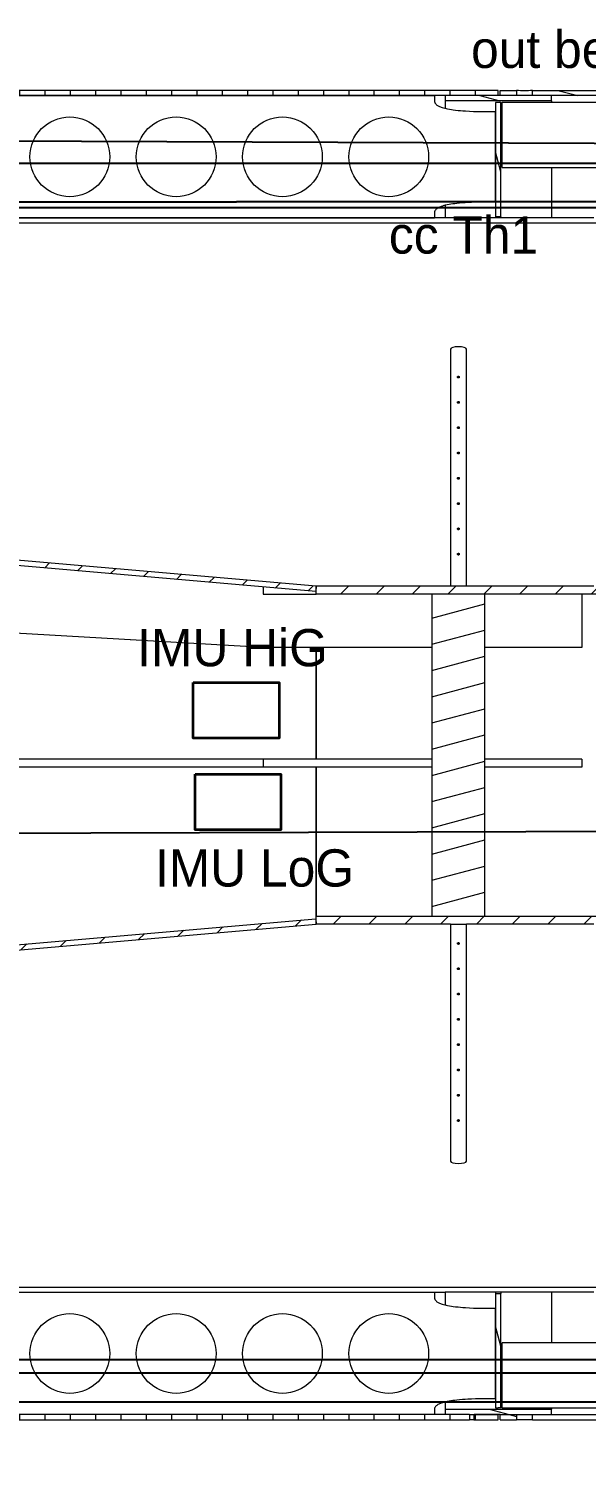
# Model space of a CAD drawing. Header units: millimetres. Extents: x 10 to 2348, y 8 to 1670.
# Drawn here: x 1095.7 to 1200.5, y 303.5 to 574 of the extents above; entities that cross this region are included whole.
import ezdxf
from ezdxf.enums import TextEntityAlignment as Align

# ---------------------------------------------------------------- set-up
doc = ezdxf.new("R2010")
doc.units = ezdxf.units.MM
for name, color, linetype, lineweight in [('Gauge pressure sensore line', 150, 'Continuous', 25), ('Miscellaneous sensors', 200, 'Continuous', 35), ('Thermistors', 40, 'Continuous', 25), ('Thermocouples', 220, 'Continuous', 25), ('wiring', 102, 'Continuous', 30)]:
    doc.layers.add(name, color=color, linetype=linetype, lineweight=lineweight)
doc.layers.add('Geometries', color=7, linetype='Continuous')
pattern_1 = [(345, (1184.4795, 363.148), (1.23263, 4.60022), [])]
pattern_2 = [(45, (1184.4795, 363.148), (-3.367596, 3.367596), [])]

msp = doc.modelspace()

# ---------------------------------------------------------------- hatches: boundary and pattern name
at = {"layer": 'Geometries', "linetype": 'Continuous', "lineweight": 15}
h = msp.add_hatch(dxfattribs=at)
h.set_pattern_fill('ANSI31', color=256, scale=1.5, angle=45, style=0)
h.set_pattern_definition([(90, (1184.4795, 363.148), (-4.7625, 3e-16), [])])
h.paths.add_polyline_path([(1178.58, 312.43), (669.4, 312.43), (669.4, 313.43), (1178.58, 313.43)], flags=0)
h.paths.add_polyline_path([(1183.99, 312.43), (1179.4, 312.43), (1179.4, 313.43), (1183.99, 313.43)], flags=0)
h.paths.add_polyline_path([(663.99, 312.43), (663.99, 313.43), (668.58, 313.43), (668.58, 312.43)], flags=0)
h.paths.add_polyline_path([(663.99, 562.43), (1183.99, 562.43), (1183.99, 561.43), (663.99, 561.43)], flags=0)
h = msp.add_hatch(dxfattribs=at)
h.set_pattern_fill('ANSI31', color=256, scale=1.5, angle=300, style=0)
h.set_pattern_definition(pattern_1)
h.paths.add_polyline_path([(1193.99, 561.43), (1193.99, 560.43), (1173.99, 560.43), (1173.99, 561.43)], flags=0)
h.paths.add_polyline_path([(1173.99, 313.43), (1173.99, 314.43), (1193.99, 314.43), (1193.99, 313.43)], flags=0)
h = msp.add_hatch(dxfattribs=at)
h.set_pattern_fill('ANSI31', color=256, scale=1.5, angle=60, style=0)
h.set_pattern_definition([(105, (1184.4795, 363.148), (-4.60022, -1.23263), [])])
h.paths.add_polyline_path([(1183.49, 538.63), (1183.49, 560.13), (1184.49, 560.13), (1184.49, 538.63)], flags=0)
h.paths.add_polyline_path([(1183.49, 314.73), (1183.49, 336.23), (1184.49, 336.23), (1184.49, 314.73)], flags=0)
h = msp.add_hatch(dxfattribs=at)
h.set_pattern_fill('ANSI31', color=256, scale=1.5, angle=300, style=0)
h.set_pattern_definition(pattern_1)
h.paths.add_polyline_path([(1257.45, 312.43), (1190.45, 312.43), (1190.45, 313.43), (1257.45, 313.43)], flags=0)
h.paths.add_polyline_path([(1187.45, 312.43), (1184.35, 312.43), (1184.35, 313.43), (1187.45, 313.43)], flags=0)
h.paths.add_polyline_path([(1263.55, 313.43), (1263.55, 312.43), (1260.45, 312.43), (1260.45, 313.43)], flags=0)
h.paths.add_polyline_path([(1257.45, 561.43), (1190.45, 561.43), (1190.45, 562.43), (1257.45, 562.43)], flags=0)
h.paths.add_polyline_path([(1263.55, 562.43), (1263.55, 561.43), (1260.45, 561.43), (1260.45, 562.43)], flags=0)
h.paths.add_polyline_path([(1187.45, 561.43), (1184.35, 561.43), (1184.35, 562.43), (1187.45, 562.43)], flags=0)
h = msp.add_hatch(dxfattribs=at)
h.set_pattern_fill('ANSI31', color=256, scale=1.5, style=0)
h.set_pattern_definition(pattern_2)
h.paths.add_polyline_path([(927.32, 387.23), (1149.66, 406.68), (1149.74, 405.68), (927.41, 386.23), (927.38, 386.48), (927.37, 386.6), (927.36, 386.73), (927.35, 386.85), (927.34, 386.98), (927.33, 387.1)], flags=0)
h.paths.add_polyline_path([(927.41, 488.63), (1149.74, 469.18), (1149.66, 468.19), (927.32, 487.64), (927.33, 487.76), (927.34, 487.89), (927.35, 488.01), (927.36, 488.14), (927.37, 488.26), (927.38, 488.39)], flags=0)
h.paths.add_polyline_path([(684.01, 364.94), (683.93, 365.93), (793.77, 375.54), (793.78, 375.42), (793.79, 375.29), (793.8, 375.17), (793.81, 375.04), (793.83, 374.92), (793.84, 374.8), (793.86, 374.55)], flags=0)
h.paths.add_polyline_path([(683.93, 508.93), (684.01, 509.93), (793.86, 500.32), (793.84, 500.07), (793.83, 499.94), (793.81, 499.82), (793.8, 499.7), (793.79, 499.57), (793.78, 499.45), (793.77, 499.32), (753.18, 502.87)], flags=0)
h = msp.add_hatch(dxfattribs=at)
h.set_pattern_fill('ANSI31', color=256, scale=1.5, style=0)
h.set_pattern_definition(pattern_2)
h.paths.add_polyline_path([(1319.75, 467.68), (1149.74, 467.68), (1149.74, 469.18), (1319.75, 469.18)], flags=0)
h.paths.add_polyline_path([(1319.75, 405.68), (1149.74, 405.68), (1149.74, 407.18), (1319.75, 407.18)], flags=0)
h = msp.add_hatch(dxfattribs=at)
h.set_pattern_fill('ANSI31', color=256, scale=1.5, angle=330, style=0)
h.set_pattern_definition([(15, (1184.4795, 363.148), (-1.23263, 4.60022), [])])
h.paths.add_polyline_path([(1171.49, 467.68), (1181.49, 467.68), (1181.49, 407.18), (1171.49, 407.18)], flags=0)

# ---------------------------------------------------------------- linework, layer by layer
at = {"layer": 'Gauge pressure sensore line'}
msp.add_lwpolyline([(1270.95, 400.81), (1270.95, 423.29), (739.22, 421.63), (739.17, 434.36)], dxfattribs=at)
at = {"layer": 'Geometries', "linetype": 'Continuous', "lineweight": 13}
for p, q in [((1183.99, 562.43), (663.99, 562.43)), ((675.99, 561.43), (1171.99, 561.43)), ((1171.99, 561.43), (675.99, 561.43)), ((1183.99, 561.43), (1171.99, 561.43)), ((1171.99, 561.43), (1171.99, 560.43)), ((1183.99, 561.43), (1173.99, 561.43)), ((1173.99, 561.43), (1173.99, 560.43)), ((1173.99, 560.43), (1173.99, 559.06)), ((1193.99, 560.43), (1173.99, 560.43)), ((1183.49, 560.13), (1183.49, 538.63)), ((1184.35, 560.13), (1183.49, 560.13)), ((1183.99, 561.43), (1183.99, 562.43)), ((1184.35, 561.43), (1183.99, 561.43)), ((1184.35, 562.43), (1187.45, 562.43)), ((1184.35, 561.43), (1184.35, 562.43)), ((1187.45, 561.43), (1184.35, 561.43)), ((1187.45, 561.43), (1184.35, 561.43)), ((1184.49, 560.13), (1184.35, 560.13)), ((1184.49, 538.63), (1184.49, 560.13)), ((1184.74, 547.93), (1184.74, 560.23)), ((1184.74, 560.23), (1193.99, 560.23)), ((1187.45, 562.43), (1187.45, 561.43)), ((1190.45, 561.43), (1187.45, 561.43)), ((1190.45, 561.43), (1190.45, 562.43)), ((1190.45, 562.43), (1257.45, 562.43)), ((1257.45, 561.43), (1190.45, 561.43)), ((1193.99, 561.43), (1190.45, 561.43)), ((1193.99, 560.43), (1193.99, 561.43)), ((1193.99, 560.43), (1193.99, 560.23)), ((1193.99, 560.23), (1253.99, 560.23)), ((1182.39, 558.43), (1183.39, 558.43)), ((1183.39, 558.43), (1183.39, 541.43)), ((1184.74, 547.93), (1193.99, 547.93)), ((1193.99, 547.93), (1193.99, 538.43)), ((1193.99, 547.93), (1204.24, 547.93)), ((1183.39, 541.43), (1182.39, 541.43)), ((973.35, 538.43), (1171.99, 538.43)), ((1171.99, 538.43), (973.35, 538.43)), ((1171.99, 539.43), (1171.99, 538.43)), ((1173.99, 538.43), (1171.99, 538.43)), ((1173.99, 540.8), (1173.99, 538.43)), ((1183.49, 538.43), (1173.99, 538.43)), ((1183.49, 538.63), (1183.49, 538.43)), ((1184.49, 538.63), (1183.49, 538.63)), ((1183.99, 538.43), (1183.49, 538.43)), ((1184.35, 538.43), (1183.99, 538.43)), ((1184.49, 538.43), (1184.35, 538.43)), ((1184.49, 538.63), (1184.49, 538.43)), ((1188.01, 538.43), (1184.49, 538.43)), ((1189.89, 538.43), (1188.01, 538.43)), ((1193.99, 538.43), (1189.89, 538.43)), ((1201.99, 538.43), (1193.99, 538.43)), ((1203.99, 537.43), (970.35, 537.43)), ((1174.99, 513.75), (1174.99, 469.18)), ((1177.99, 469.18), (1177.99, 513.75)), ((1149.66, 468.19), (937.52, 486.75)), ((1149.74, 469.18), (970.35, 484.88)), ((1139.74, 469.04), (1139.74, 467.68)), ((1149.74, 469.18), (1149.66, 468.19)), ((1149.66, 468.19), (1149.66, 467.68)), ((1173.99, 469.18), (1149.74, 469.18)), ((1149.74, 467.68), (1149.74, 469.18)), ((1174.99, 469.18), (1173.99, 469.18)), ((1177.99, 469.18), (1174.99, 469.18)), ((1183.49, 469.18), (1177.99, 469.18)), ((1184.35, 469.18), (1183.49, 469.18)), ((1184.49, 469.18), (1184.35, 469.18)), ((1193.99, 469.18), (1184.49, 469.18)), ((1201.99, 469.18), (1193.99, 469.18)), ((1139.74, 467.68), (1149.66, 467.68)), ((1149.66, 467.68), (1149.74, 467.68)), ((1149.74, 467.68), (1149.74, 467.68)), ((1319.75, 467.68), (1149.74, 467.68)), ((1149.74, 467.68), (1149.74, 467.67)), ((1181.49, 467.68), (1171.49, 467.68)), ((1171.49, 467.68), (1171.49, 457.68)), ((1181.49, 457.68), (1181.49, 467.68)), ((1199.74, 467.67), (1199.74, 457.68)), ((1139.74, 457.68), (1036.99, 463.6)), ((1149.66, 457.68), (1139.74, 457.68)), ((1149.74, 457.68), (1149.66, 457.68)), ((1149.66, 457.68), (1149.66, 436.68)), ((1171.49, 457.68), (1149.74, 457.68)), ((1149.74, 457.68), (1149.74, 436.68)), ((1171.49, 457.68), (1171.49, 436.68)), ((1181.49, 436.68), (1181.49, 457.68)), ((1199.74, 457.68), (1181.49, 457.68)), ((1139.74, 436.68), (1036.99, 436.68)), ((1139.74, 436.68), (1139.74, 435.18)), ((1149.66, 436.68), (1139.74, 436.68)), ((1149.74, 436.68), (1149.66, 436.68)), ((1171.49, 436.68), (1149.74, 436.68)), ((1171.49, 436.68), (1171.49, 435.18)), ((1181.49, 435.18), (1181.49, 436.68)), ((1199.74, 436.68), (1181.49, 436.68)), ((1199.74, 436.68), (1199.74, 435.18)), ((1139.74, 435.18), (1036.99, 435.18)), ((1149.66, 435.18), (1139.74, 435.18)), ((1149.74, 435.18), (1149.66, 435.18)), ((1149.66, 435.18), (1149.66, 406.68)), ((1171.49, 435.18), (1149.74, 435.18)), ((1149.74, 435.18), (1149.74, 407.18)), ((1171.49, 435.18), (1171.49, 407.18)), ((1181.49, 407.18), (1181.49, 435.18)), ((1199.74, 435.18), (1181.49, 435.18)), ((927.32, 387.23), (1149.66, 406.68)), ((1149.66, 406.68), (1149.74, 405.68)), ((1149.74, 405.68), (1149.74, 407.18)), ((1149.74, 407.18), (1319.75, 407.18)), ((1171.49, 407.18), (1174.99, 407.18)), ((1174.99, 407.18), (1177.99, 407.18)), ((1177.99, 407.18), (1181.49, 407.18)), ((970.35, 389.99), (1149.74, 405.68)), ((1174.99, 405.68), (1149.74, 405.68)), ((1174.99, 405.68), (1177.99, 405.68)), ((1174.99, 405.68), (1174.99, 361.11)), ((1177.99, 361.11), (1177.99, 405.68)), ((1183.99, 405.68), (1177.99, 405.68)), ((1184.35, 405.68), (1183.99, 405.68)), ((1184.49, 405.68), (1184.35, 405.68)), ((1193.99, 405.68), (1184.49, 405.68)), ((1201.99, 405.68), (1193.99, 405.68)), ((1176.34, 397.34), (1176.34, 397.35)), ((970.35, 337.43), (1203.99, 337.43)), ((973.35, 336.43), (1171.99, 336.43)), ((973.35, 336.43), (1171.99, 336.43)), ((1171.99, 336.43), (1171.99, 335.43)), ((1171.99, 336.43), (1173.99, 336.43)), ((1173.99, 336.43), (1173.99, 334.06)), ((1183.49, 336.43), (1173.99, 336.43)), ((1183.49, 336.43), (1183.49, 336.23)), ((1183.99, 336.43), (1183.49, 336.43)), ((1183.49, 336.23), (1183.49, 314.73)), ((1183.49, 336.23), (1184.49, 336.23)), ((1184.35, 336.43), (1183.99, 336.43)), ((1184.49, 336.43), (1184.35, 336.43)), ((1187.46, 336.43), (1184.49, 336.43)), ((1184.49, 336.43), (1184.49, 336.23)), ((1184.49, 314.73), (1184.49, 336.23)), ((1188.01, 336.43), (1187.46, 336.43)), ((1190.43, 336.43), (1188.01, 336.43)), ((1193.99, 336.43), (1190.43, 336.43)), ((1193.99, 336.43), (1193.99, 326.93)), ((1201.99, 336.43), (1193.99, 336.43)), ((1182.39, 333.43), (1183.39, 333.43)), ((1183.39, 333.43), (1183.39, 316.43)), ((1184.74, 314.63), (1184.74, 326.93)), ((1193.99, 326.93), (1184.74, 326.93)), ((1204.24, 326.93), (1193.99, 326.93)), ((1171.99, 314.43), (1171.99, 313.43)), ((1173.99, 315.8), (1173.99, 314.43)), ((1173.99, 314.43), (1173.99, 313.43)), ((1173.99, 314.43), (1193.99, 314.43)), ((1183.39, 316.43), (1182.39, 316.43)), ((1183.49, 314.73), (1183.99, 314.73)), ((1184.35, 314.73), (1183.99, 314.73)), ((1184.49, 314.73), (1184.35, 314.73)), ((1193.99, 314.63), (1184.74, 314.63)), ((1193.99, 314.63), (1193.99, 314.43)), ((1253.99, 314.63), (1193.99, 314.63)), ((1193.99, 313.43), (1193.99, 314.43)), ((669.4, 312.43), (1178.58, 312.43)), ((1171.99, 313.43), (675.99, 313.43)), ((1171.99, 313.43), (675.99, 313.43)), ((1173.99, 313.43), (1171.99, 313.43)), ((1178.52, 313.43), (1173.99, 313.43)), ((1178.58, 313.43), (1173.99, 313.43)), ((1178.52, 313.43), (1179.46, 313.43)), ((1178.58, 313.43), (1178.58, 312.47)), ((1178.58, 312.47), (1178.58, 312.43)), ((1179.4, 313.43), (1183.99, 313.43)), ((1179.4, 313.43), (1179.4, 312.47)), ((1179.4, 312.47), (1179.4, 312.43)), ((1179.4, 312.43), (1183.99, 312.43)), ((1183.99, 313.43), (1179.46, 313.43)), ((1184.35, 313.43), (1183.99, 313.43)), ((1183.99, 312.43), (1183.99, 313.43)), ((1184.35, 313.43), (1187.45, 313.43)), ((1184.35, 312.43), (1184.35, 313.43)), ((1184.35, 313.43), (1187.45, 313.43)), ((1184.35, 312.43), (1187.45, 312.43)), ((1187.45, 313.43), (1187.45, 312.43)), ((1187.45, 313.43), (1190.45, 313.43)), ((1190.45, 313.43), (1257.45, 313.43)), ((1190.45, 312.43), (1190.45, 313.43)), ((1190.45, 313.43), (1193.99, 313.43)), ((1190.45, 312.43), (1257.45, 312.43))]:
    msp.add_line(p, q, dxfattribs=at)
at = {"layer": 'Geometries', "linetype": 'Continuous', "lineweight": 13, "flags": 128}
for points in [[(1171.99, 560.43), (1172, 560.35), (1172.01, 560.26), (1172.04, 560.18), (1172.07, 560.1), (1172.11, 560.03), (1172.16, 559.96), (1172.23, 559.88), (1172.3, 559.8), (1172.38, 559.73), (1172.46, 559.67), (1172.57, 559.6), (1172.69, 559.53), (1172.81, 559.47), (1172.93, 559.41), (1173.1, 559.34), (1173.27, 559.27), (1173.45, 559.22), (1173.7, 559.14), (1173.95, 559.07), (1173.99, 559.06)], [(1173.99, 559.06), (1174.21, 559.01), (1174.47, 558.96), (1174.82, 558.89), (1175.17, 558.83), (1175.52, 558.78), (1175.97, 558.72), (1176.43, 558.67), (1176.88, 558.63), (1177.34, 558.59), (1177.8, 558.56), (1178.56, 558.52), (1179.32, 558.48), (1180.08, 558.46), (1180.85, 558.44), (1181.62, 558.43), (1182.39, 558.43)], [(1182.39, 541.43), (1181.39, 541.43), (1180.39, 541.41), (1179.69, 541.39), (1178.98, 541.37), (1178.28, 541.33), (1177.75, 541.3), (1177.23, 541.26), (1176.7, 541.22), (1176.18, 541.16), (1175.81, 541.12), (1175.45, 541.08), (1175.09, 541.02), (1174.74, 540.96), (1174.38, 540.89), (1174.03, 540.81), (1173.99, 540.8)], [(1173.99, 540.8), (1173.77, 540.75), (1173.52, 540.67), (1173.27, 540.59), (1173.11, 540.53), (1172.95, 540.47), (1172.8, 540.39), (1172.65, 540.31), (1172.51, 540.22), (1172.41, 540.15), (1172.32, 540.08), (1172.24, 540), (1172.18, 539.93), (1172.13, 539.86), (1172.08, 539.79), (1172.04, 539.71), (1172.01, 539.62), (1172, 539.53), (1171.99, 539.43)], [(1176.32, 508.51), (1176.32, 508.53), (1176.32, 508.55), (1176.33, 508.58), (1176.35, 508.61), (1176.37, 508.63), (1176.39, 508.65), (1176.42, 508.66), (1176.44, 508.67), (1176.47, 508.68), (1176.5, 508.68), (1176.53, 508.67), (1176.56, 508.66), (1176.58, 508.65), (1176.61, 508.63), (1176.63, 508.61), (1176.64, 508.59), (1176.66, 508.56), (1176.66, 508.54), (1176.67, 508.51)], [(1176.34, 508.43), (1176.33, 508.45), (1176.32, 508.47), (1176.32, 508.5), (1176.32, 508.51)], [(1176.34, 508.43), (1176.35, 508.45), (1176.37, 508.47), (1176.39, 508.49), (1176.41, 508.51), (1176.44, 508.52), (1176.47, 508.52), (1176.5, 508.52), (1176.53, 508.52), (1176.56, 508.51), (1176.58, 508.5), (1176.61, 508.48), (1176.63, 508.46), (1176.64, 508.44), (1176.65, 508.43)], [(1176.67, 508.51), (1176.67, 508.51), (1176.66, 508.48), (1176.66, 508.45), (1176.65, 508.43)], [(1176.49, 508.35), (1176.46, 508.35), (1176.43, 508.35), (1176.41, 508.37), (1176.38, 508.38), (1176.36, 508.4), (1176.34, 508.42), (1176.34, 508.43)], [(1176.65, 508.43), (1176.64, 508.43), (1176.63, 508.41), (1176.61, 508.39), (1176.58, 508.37), (1176.56, 508.36), (1176.53, 508.35), (1176.49, 508.35)], [(1176.32, 503.75), (1176.32, 503.77), (1176.32, 503.8), (1176.33, 503.83), (1176.35, 503.85), (1176.37, 503.87), (1176.39, 503.89), (1176.42, 503.91), (1176.44, 503.92), (1176.47, 503.92), (1176.5, 503.92), (1176.53, 503.92), (1176.56, 503.91), (1176.58, 503.9), (1176.61, 503.88), (1176.63, 503.86), (1176.64, 503.83), (1176.66, 503.81), (1176.66, 503.78), (1176.67, 503.75)], [(1176.34, 503.68), (1176.33, 503.69), (1176.32, 503.72), (1176.32, 503.74), (1176.32, 503.75)], [(1176.34, 503.68), (1176.35, 503.69), (1176.37, 503.72), (1176.39, 503.73), (1176.41, 503.75), (1176.44, 503.76), (1176.47, 503.77), (1176.5, 503.77), (1176.53, 503.76), (1176.56, 503.76), (1176.58, 503.74), (1176.61, 503.73), (1176.63, 503.7), (1176.64, 503.68), (1176.65, 503.68)], [(1176.49, 503.59), (1176.46, 503.59), (1176.43, 503.6), (1176.41, 503.61), (1176.38, 503.62), (1176.36, 503.64), (1176.34, 503.67), (1176.34, 503.68)], [(1176.65, 503.68), (1176.64, 503.67), (1176.63, 503.65), (1176.61, 503.63), (1176.58, 503.61), (1176.56, 503.6), (1176.53, 503.59), (1176.49, 503.59)], [(1176.67, 503.75), (1176.67, 503.75), (1176.66, 503.73), (1176.66, 503.7), (1176.65, 503.68)], [(1176.32, 499), (1176.32, 499.02), (1176.32, 499.04), (1176.33, 499.07), (1176.35, 499.1), (1176.37, 499.12), (1176.39, 499.14), (1176.42, 499.15), (1176.44, 499.16), (1176.47, 499.17), (1176.5, 499.17), (1176.53, 499.16), (1176.56, 499.15), (1176.58, 499.14), (1176.61, 499.12), (1176.63, 499.1), (1176.64, 499.08), (1176.66, 499.05), (1176.66, 499.03), (1176.67, 499)], [(1176.34, 498.92), (1176.33, 498.93), (1176.32, 498.96), (1176.32, 498.99), (1176.32, 499)], [(1176.34, 498.92), (1176.35, 498.94), (1176.37, 498.96), (1176.39, 498.98), (1176.41, 498.99), (1176.44, 499.01), (1176.47, 499.01), (1176.5, 499.01), (1176.53, 499.01), (1176.56, 499), (1176.58, 498.99), (1176.61, 498.97), (1176.63, 498.95), (1176.64, 498.93), (1176.65, 498.92)], [(1176.49, 498.83), (1176.46, 498.84), (1176.43, 498.84), (1176.41, 498.85), (1176.38, 498.87), (1176.36, 498.89), (1176.34, 498.91), (1176.34, 498.92)], [(1176.65, 498.92), (1176.64, 498.92), (1176.63, 498.9), (1176.61, 498.88), (1176.58, 498.86), (1176.56, 498.85), (1176.53, 498.84), (1176.49, 498.83)], [(1176.67, 499), (1176.67, 499), (1176.66, 498.97), (1176.66, 498.94), (1176.65, 498.92)], [(1176.32, 494.24), (1176.32, 494.26), (1176.32, 494.29), (1176.33, 494.32), (1176.35, 494.34), (1176.37, 494.36), (1176.39, 494.38), (1176.42, 494.4), (1176.44, 494.41), (1176.47, 494.41), (1176.5, 494.41), (1176.53, 494.41), (1176.56, 494.4), (1176.58, 494.39), (1176.61, 494.37), (1176.63, 494.35), (1176.64, 494.32), (1176.66, 494.3), (1176.66, 494.27), (1176.67, 494.24)], [(1176.34, 494.17), (1176.33, 494.18), (1176.32, 494.21), (1176.32, 494.23), (1176.32, 494.24)], [(1176.34, 494.17), (1176.35, 494.18), (1176.37, 494.21), (1176.39, 494.22), (1176.41, 494.24), (1176.44, 494.25), (1176.47, 494.26), (1176.5, 494.26), (1176.53, 494.25), (1176.56, 494.25), (1176.58, 494.23), (1176.61, 494.22), (1176.63, 494.19), (1176.64, 494.17), (1176.65, 494.17)], [(1176.49, 494.08), (1176.46, 494.08), (1176.43, 494.09), (1176.41, 494.1), (1176.38, 494.11), (1176.36, 494.13), (1176.34, 494.15), (1176.34, 494.17)], [(1176.65, 494.17), (1176.64, 494.16), (1176.63, 494.14), (1176.61, 494.12), (1176.58, 494.1), (1176.56, 494.09), (1176.53, 494.08), (1176.49, 494.08)], [(1176.67, 494.24), (1176.67, 494.24), (1176.66, 494.21), (1176.66, 494.19), (1176.65, 494.17)], [(1176.32, 489.49), (1176.32, 489.51), (1176.32, 489.53), (1176.33, 489.56), (1176.35, 489.58), (1176.37, 489.61), (1176.39, 489.63), (1176.42, 489.64), (1176.44, 489.65), (1176.47, 489.66), (1176.5, 489.66), (1176.53, 489.65), (1176.56, 489.64), (1176.58, 489.63), (1176.61, 489.61), (1176.63, 489.59), (1176.64, 489.57), (1176.66, 489.54), (1176.66, 489.52), (1176.67, 489.49)], [(1176.34, 489.41), (1176.33, 489.42), (1176.32, 489.45), (1176.32, 489.48), (1176.32, 489.49)], [(1176.34, 489.41), (1176.35, 489.43), (1176.37, 489.45), (1176.39, 489.47), (1176.41, 489.48), (1176.44, 489.5), (1176.47, 489.5), (1176.5, 489.5), (1176.53, 489.5), (1176.56, 489.49), (1176.58, 489.48), (1176.61, 489.46), (1176.63, 489.44), (1176.64, 489.42), (1176.65, 489.41)], [(1176.49, 489.32), (1176.46, 489.33), (1176.43, 489.33), (1176.41, 489.34), (1176.38, 489.36), (1176.36, 489.38), (1176.34, 489.4), (1176.34, 489.41)], [(1176.65, 489.41), (1176.64, 489.41), (1176.63, 489.39), (1176.61, 489.37), (1176.58, 489.35), (1176.56, 489.34), (1176.53, 489.33), (1176.49, 489.32)], [(1176.67, 489.49), (1176.67, 489.49), (1176.66, 489.46), (1176.66, 489.43), (1176.65, 489.41)], [(1176.32, 484.73), (1176.32, 484.75), (1176.32, 484.78), (1176.33, 484.8), (1176.35, 484.83), (1176.37, 484.85), (1176.39, 484.87), (1176.42, 484.88), (1176.44, 484.89), (1176.47, 484.9), (1176.5, 484.9), (1176.53, 484.9), (1176.56, 484.89), (1176.58, 484.88), (1176.61, 484.86), (1176.63, 484.84), (1176.64, 484.81), (1176.66, 484.79), (1176.66, 484.76), (1176.67, 484.73)], [(1176.34, 484.65), (1176.33, 484.67), (1176.32, 484.7), (1176.32, 484.72), (1176.32, 484.73)], [(1176.34, 484.66), (1176.35, 484.67), (1176.37, 484.69), (1176.39, 484.71), (1176.41, 484.73), (1176.44, 484.74), (1176.47, 484.75), (1176.5, 484.75), (1176.53, 484.74), (1176.56, 484.73), (1176.58, 484.72), (1176.61, 484.7), (1176.63, 484.68), (1176.64, 484.66), (1176.65, 484.65)], [(1176.49, 484.57), (1176.46, 484.57), (1176.43, 484.58), (1176.41, 484.59), (1176.38, 484.6), (1176.36, 484.62), (1176.34, 484.64), (1176.34, 484.65)], [(1176.65, 484.65), (1176.64, 484.65), (1176.63, 484.63), (1176.61, 484.61), (1176.58, 484.59), (1176.56, 484.58), (1176.53, 484.57), (1176.49, 484.57)], [(1176.67, 484.73), (1176.67, 484.73), (1176.66, 484.7), (1176.66, 484.68), (1176.65, 484.65)], [(1176.32, 479.98), (1176.32, 480), (1176.32, 480.02), (1176.33, 480.05), (1176.35, 480.07), (1176.37, 480.1), (1176.39, 480.11), (1176.42, 480.13), (1176.44, 480.14), (1176.47, 480.15), (1176.5, 480.15), (1176.53, 480.14), (1176.56, 480.13), (1176.58, 480.12), (1176.61, 480.1), (1176.63, 480.08), (1176.64, 480.06), (1176.66, 480.03), (1176.66, 480), (1176.67, 479.98)], [(1176.34, 479.9), (1176.33, 479.91), (1176.32, 479.94), (1176.32, 479.97), (1176.32, 479.98)], [(1176.34, 479.9), (1176.35, 479.92), (1176.37, 479.94), (1176.39, 479.96), (1176.41, 479.97), (1176.44, 479.98), (1176.47, 479.99), (1176.5, 479.99), (1176.53, 479.99), (1176.56, 479.98), (1176.58, 479.97), (1176.61, 479.95), (1176.63, 479.93), (1176.64, 479.9), (1176.65, 479.9)], [(1176.49, 479.81), (1176.46, 479.82), (1176.43, 479.82), (1176.41, 479.83), (1176.38, 479.85), (1176.36, 479.87), (1176.34, 479.89), (1176.34, 479.9)], [(1176.65, 479.9), (1176.64, 479.9), (1176.63, 479.87), (1176.61, 479.85), (1176.58, 479.84), (1176.56, 479.83), (1176.53, 479.82), (1176.49, 479.81)], [(1176.67, 479.98), (1176.67, 479.98), (1176.66, 479.95), (1176.66, 479.92), (1176.65, 479.9)], [(1176.32, 475.22), (1176.32, 475.24), (1176.32, 475.27), (1176.33, 475.29), (1176.35, 475.32), (1176.37, 475.34), (1176.39, 475.36), (1176.42, 475.37), (1176.44, 475.38), (1176.47, 475.39), (1176.5, 475.39), (1176.53, 475.39), (1176.56, 475.38), (1176.58, 475.36), (1176.61, 475.35), (1176.63, 475.33), (1176.64, 475.3), (1176.66, 475.28), (1176.66, 475.25), (1176.67, 475.22)], [(1176.34, 475.14), (1176.33, 475.16), (1176.32, 475.18), (1176.32, 475.21), (1176.32, 475.22)], [(1176.34, 475.14), (1176.35, 475.16), (1176.37, 475.18), (1176.39, 475.2), (1176.41, 475.22), (1176.44, 475.23), (1176.47, 475.24), (1176.5, 475.24), (1176.53, 475.23), (1176.56, 475.22), (1176.58, 475.21), (1176.61, 475.19), (1176.63, 475.17), (1176.64, 475.15), (1176.65, 475.14)], [(1176.49, 475.06), (1176.46, 475.06), (1176.43, 475.07), (1176.41, 475.08), (1176.38, 475.09), (1176.36, 475.11), (1176.34, 475.13), (1176.34, 475.14)], [(1176.65, 475.14), (1176.64, 475.14), (1176.63, 475.12), (1176.61, 475.1), (1176.58, 475.08), (1176.56, 475.07), (1176.53, 475.06), (1176.49, 475.06)], [(1176.67, 475.22), (1176.67, 475.22), (1176.66, 475.19), (1176.66, 475.17), (1176.65, 475.14)], [(1176.32, 402.02), (1176.32, 402.04), (1176.32, 402.07), (1176.33, 402.09), (1176.34, 402.1)], [(1176.49, 401.85), (1176.46, 401.85), (1176.43, 401.86), (1176.41, 401.87), (1176.38, 401.89), (1176.36, 401.91), (1176.34, 401.93), (1176.33, 401.96), (1176.32, 401.98), (1176.32, 402.01), (1176.32, 402.02)], [(1176.34, 402.1), (1176.35, 402.12), (1176.37, 402.14), (1176.39, 402.15), (1176.42, 402.17), (1176.44, 402.18), (1176.47, 402.18), (1176.5, 402.18), (1176.53, 402.18), (1176.56, 402.17), (1176.58, 402.16), (1176.61, 402.14), (1176.63, 402.12), (1176.64, 402.1), (1176.65, 402.1)], [(1176.49, 402.01), (1176.46, 402.01), (1176.43, 402.02), (1176.41, 402.03), (1176.38, 402.04), (1176.36, 402.06), (1176.34, 402.09), (1176.34, 402.1)], [(1176.65, 402.1), (1176.63, 402.07), (1176.61, 402.05), (1176.59, 402.03), (1176.56, 402.02), (1176.53, 402.01), (1176.49, 402.01)], [(1176.67, 402.02), (1176.67, 402.02), (1176.66, 401.99), (1176.66, 401.97), (1176.64, 401.94), (1176.63, 401.92), (1176.61, 401.89), (1176.58, 401.88), (1176.56, 401.86), (1176.53, 401.86), (1176.49, 401.85)], [(1176.65, 402.1), (1176.66, 402.08), (1176.66, 402.05), (1176.67, 402.02)], [(1176.32, 397.27), (1176.32, 397.28), (1176.32, 397.31), (1176.33, 397.34), (1176.34, 397.34)], [(1176.49, 397.1), (1176.46, 397.1), (1176.43, 397.11), (1176.41, 397.12), (1176.38, 397.13), (1176.36, 397.15), (1176.34, 397.18), (1176.33, 397.2), (1176.32, 397.23), (1176.32, 397.26), (1176.32, 397.27)], [(1176.34, 397.35), (1176.35, 397.36), (1176.37, 397.38), (1176.39, 397.4), (1176.42, 397.41), (1176.44, 397.42), (1176.47, 397.43), (1176.5, 397.43), (1176.53, 397.42), (1176.56, 397.42), (1176.58, 397.4), (1176.61, 397.39), (1176.63, 397.37), (1176.64, 397.35)], [(1176.49, 397.25), (1176.46, 397.25), (1176.43, 397.26), (1176.41, 397.27), (1176.38, 397.29), (1176.36, 397.31), (1176.34, 397.33), (1176.34, 397.34)], [(1176.65, 397.34), (1176.63, 397.32), (1176.61, 397.3), (1176.59, 397.28), (1176.56, 397.26), (1176.53, 397.26), (1176.49, 397.25)], [(1176.67, 397.27), (1176.67, 397.27), (1176.66, 397.24), (1176.66, 397.21), (1176.64, 397.18), (1176.63, 397.16), (1176.61, 397.14), (1176.58, 397.12), (1176.56, 397.11), (1176.53, 397.1), (1176.49, 397.1)], [(1176.64, 397.35), (1176.64, 397.35), (1176.65, 397.34)], [(1176.65, 397.34), (1176.66, 397.32), (1176.66, 397.29), (1176.67, 397.27)], [(1176.32, 392.51), (1176.32, 392.53), (1176.32, 392.56), (1176.33, 392.58), (1176.34, 392.59)], [(1176.49, 392.34), (1176.46, 392.34), (1176.43, 392.35), (1176.41, 392.36), (1176.38, 392.38), (1176.36, 392.4), (1176.34, 392.42), (1176.33, 392.45), (1176.32, 392.47), (1176.32, 392.5), (1176.32, 392.51)], [(1176.34, 392.59), (1176.35, 392.6), (1176.37, 392.63), (1176.39, 392.64), (1176.42, 392.66), (1176.44, 392.67), (1176.47, 392.67), (1176.5, 392.67), (1176.53, 392.67), (1176.56, 392.66), (1176.58, 392.65), (1176.61, 392.63), (1176.63, 392.61), (1176.64, 392.59), (1176.65, 392.59)], [(1176.49, 392.49), (1176.46, 392.5), (1176.43, 392.5), (1176.41, 392.52), (1176.38, 392.53), (1176.36, 392.55), (1176.34, 392.58), (1176.34, 392.59)], [(1176.65, 392.59), (1176.63, 392.56), (1176.61, 392.54), (1176.59, 392.52), (1176.56, 392.51), (1176.53, 392.5), (1176.49, 392.49)], [(1176.67, 392.51), (1176.67, 392.51), (1176.66, 392.48), (1176.66, 392.45), (1176.64, 392.43), (1176.63, 392.41), (1176.61, 392.38), (1176.58, 392.37), (1176.56, 392.35), (1176.53, 392.34), (1176.49, 392.34)], [(1176.65, 392.59), (1176.66, 392.56), (1176.66, 392.54), (1176.67, 392.51)], [(1176.32, 387.75), (1176.32, 387.77), (1176.32, 387.8), (1176.33, 387.83), (1176.34, 387.83)], [(1176.49, 387.59), (1176.46, 387.59), (1176.43, 387.59), (1176.41, 387.61), (1176.38, 387.62), (1176.36, 387.64), (1176.34, 387.67), (1176.33, 387.69), (1176.32, 387.72), (1176.32, 387.75), (1176.32, 387.75)], [(1176.34, 387.83), (1176.35, 387.85), (1176.37, 387.87), (1176.39, 387.89), (1176.42, 387.9), (1176.44, 387.91), (1176.47, 387.92), (1176.5, 387.92), (1176.53, 387.91), (1176.56, 387.91), (1176.58, 387.89), (1176.61, 387.88), (1176.63, 387.86), (1176.64, 387.83), (1176.65, 387.83)], [(1176.49, 387.74), (1176.46, 387.74), (1176.43, 387.75), (1176.41, 387.76), (1176.38, 387.78), (1176.36, 387.8), (1176.34, 387.82), (1176.34, 387.83)], [(1176.65, 387.83), (1176.63, 387.81), (1176.61, 387.79), (1176.59, 387.77), (1176.56, 387.75), (1176.53, 387.74), (1176.49, 387.74)], [(1176.67, 387.75), (1176.67, 387.75), (1176.66, 387.73), (1176.66, 387.7), (1176.64, 387.67), (1176.63, 387.65), (1176.61, 387.63), (1176.58, 387.61), (1176.56, 387.6), (1176.53, 387.59), (1176.49, 387.59)], [(1176.65, 387.83), (1176.66, 387.81), (1176.66, 387.78), (1176.67, 387.75)], [(1176.32, 383), (1176.32, 383.02), (1176.32, 383.05), (1176.33, 383.07), (1176.34, 383.08)], [(1176.49, 382.83), (1176.46, 382.83), (1176.43, 382.84), (1176.41, 382.85), (1176.38, 382.87), (1176.36, 382.89), (1176.34, 382.91), (1176.33, 382.94), (1176.32, 382.96), (1176.32, 382.99), (1176.32, 383)], [(1176.34, 383.08), (1176.35, 383.09), (1176.37, 383.12), (1176.39, 383.13), (1176.42, 383.15), (1176.44, 383.16), (1176.47, 383.16), (1176.5, 383.16), (1176.53, 383.16), (1176.56, 383.15), (1176.58, 383.14), (1176.61, 383.12), (1176.63, 383.1), (1176.64, 383.08), (1176.65, 383.08)], [(1176.49, 382.98), (1176.46, 382.99), (1176.43, 382.99), (1176.41, 383.01), (1176.38, 383.02), (1176.36, 383.04), (1176.34, 383.06), (1176.34, 383.08)], [(1176.65, 383.08), (1176.63, 383.05), (1176.61, 383.03), (1176.59, 383.01), (1176.56, 383), (1176.53, 382.99), (1176.49, 382.98)], [(1176.67, 383), (1176.67, 383), (1176.66, 382.97), (1176.66, 382.94), (1176.64, 382.92), (1176.63, 382.89), (1176.61, 382.87), (1176.58, 382.86), (1176.56, 382.84), (1176.53, 382.83), (1176.49, 382.83)], [(1176.65, 383.08), (1176.66, 383.05), (1176.66, 383.03), (1176.67, 383)], [(1176.32, 378.24), (1176.32, 378.26), (1176.32, 378.29), (1176.33, 378.32), (1176.34, 378.32)], [(1176.49, 378.07), (1176.46, 378.08), (1176.43, 378.08), (1176.41, 378.1), (1176.38, 378.11), (1176.36, 378.13), (1176.34, 378.15), (1176.33, 378.18), (1176.32, 378.21), (1176.32, 378.23), (1176.32, 378.24)], [(1176.34, 378.32), (1176.35, 378.34), (1176.37, 378.36), (1176.39, 378.38), (1176.42, 378.39), (1176.44, 378.4), (1176.47, 378.41), (1176.5, 378.41), (1176.53, 378.4), (1176.56, 378.4), (1176.58, 378.38), (1176.61, 378.37), (1176.63, 378.35), (1176.64, 378.32), (1176.65, 378.32)], [(1176.49, 378.23), (1176.46, 378.23), (1176.43, 378.24), (1176.41, 378.25), (1176.38, 378.27), (1176.36, 378.29), (1176.34, 378.31), (1176.34, 378.32)], [(1176.65, 378.32), (1176.63, 378.3), (1176.61, 378.28), (1176.59, 378.26), (1176.56, 378.24), (1176.53, 378.23), (1176.49, 378.23)], [(1176.67, 378.24), (1176.67, 378.24), (1176.66, 378.22), (1176.66, 378.19), (1176.64, 378.16), (1176.63, 378.14), (1176.61, 378.12), (1176.58, 378.1), (1176.56, 378.09), (1176.53, 378.08), (1176.49, 378.07)], [(1176.65, 378.32), (1176.66, 378.3), (1176.66, 378.27), (1176.67, 378.24)], [(1176.32, 373.49), (1176.32, 373.51), (1176.32, 373.53), (1176.33, 373.56), (1176.34, 373.57)], [(1176.49, 373.32), (1176.46, 373.32), (1176.43, 373.33), (1176.41, 373.34), (1176.38, 373.36), (1176.36, 373.38), (1176.34, 373.4), (1176.33, 373.42), (1176.32, 373.45), (1176.32, 373.48), (1176.32, 373.49)], [(1176.34, 373.57), (1176.35, 373.58), (1176.37, 373.6), (1176.39, 373.62), (1176.42, 373.64), (1176.44, 373.65), (1176.47, 373.65), (1176.5, 373.65), (1176.53, 373.65), (1176.56, 373.64), (1176.58, 373.63), (1176.61, 373.61), (1176.63, 373.59), (1176.64, 373.57), (1176.65, 373.57)], [(1176.49, 373.47), (1176.46, 373.48), (1176.43, 373.48), (1176.41, 373.5), (1176.38, 373.51), (1176.36, 373.53), (1176.34, 373.55), (1176.34, 373.57)], [(1176.65, 373.57), (1176.63, 373.54), (1176.61, 373.52), (1176.59, 373.5), (1176.56, 373.49), (1176.53, 373.48), (1176.49, 373.47)], [(1176.67, 373.49), (1176.67, 373.49), (1176.66, 373.46), (1176.66, 373.43), (1176.64, 373.41), (1176.63, 373.38), (1176.61, 373.36), (1176.58, 373.35), (1176.56, 373.33), (1176.53, 373.32), (1176.49, 373.32)], [(1176.65, 373.57), (1176.66, 373.54), (1176.66, 373.52), (1176.67, 373.49)], [(1176.32, 368.73), (1176.32, 368.75), (1176.32, 368.78), (1176.33, 368.8), (1176.34, 368.81)], [(1176.49, 368.56), (1176.46, 368.57), (1176.43, 368.57), (1176.41, 368.59), (1176.38, 368.6), (1176.36, 368.62), (1176.34, 368.64), (1176.33, 368.67), (1176.32, 368.7), (1176.32, 368.72), (1176.32, 368.73)], [(1176.34, 368.81), (1176.35, 368.83), (1176.37, 368.85), (1176.39, 368.87), (1176.42, 368.88), (1176.44, 368.89), (1176.47, 368.9), (1176.5, 368.9), (1176.53, 368.89), (1176.56, 368.88), (1176.58, 368.87), (1176.61, 368.86), (1176.63, 368.84), (1176.64, 368.81), (1176.65, 368.81)], [(1176.49, 368.72), (1176.46, 368.72), (1176.43, 368.73), (1176.41, 368.74), (1176.38, 368.76), (1176.36, 368.78), (1176.34, 368.8), (1176.34, 368.81)], [(1176.65, 368.81), (1176.63, 368.79), (1176.61, 368.77), (1176.59, 368.75), (1176.56, 368.73), (1176.53, 368.72), (1176.49, 368.72)], [(1176.67, 368.73), (1176.67, 368.73), (1176.66, 368.71), (1176.66, 368.68), (1176.64, 368.65), (1176.63, 368.63), (1176.61, 368.61), (1176.58, 368.59), (1176.56, 368.58), (1176.53, 368.57), (1176.49, 368.56)], [(1176.65, 368.81), (1176.66, 368.79), (1176.66, 368.76), (1176.67, 368.73)], [(1171.99, 335.43), (1172, 335.35), (1172.01, 335.26), (1172.04, 335.18), (1172.07, 335.1), (1172.11, 335.03), (1172.16, 334.96), (1172.23, 334.88), (1172.3, 334.8), (1172.38, 334.73), (1172.46, 334.67), (1172.57, 334.6), (1172.69, 334.53), (1172.81, 334.47), (1172.93, 334.41), (1173.1, 334.34), (1173.27, 334.27), (1173.45, 334.22), (1173.7, 334.14), (1173.95, 334.07), (1173.99, 334.06)], [(1173.99, 334.06), (1174.21, 334.01), (1174.47, 333.96), (1174.82, 333.89), (1175.17, 333.83), (1175.52, 333.78), (1175.97, 333.72), (1176.43, 333.67), (1176.88, 333.63), (1177.34, 333.59), (1177.8, 333.56), (1178.56, 333.52), (1179.32, 333.48), (1180.08, 333.46), (1180.85, 333.44), (1181.62, 333.43), (1182.39, 333.43)], [(1173.99, 315.8), (1173.77, 315.75), (1173.52, 315.67), (1173.27, 315.59), (1173.11, 315.53), (1172.95, 315.47), (1172.8, 315.39), (1172.65, 315.31), (1172.51, 315.22), (1172.41, 315.15), (1172.32, 315.08), (1172.24, 315), (1172.18, 314.93), (1172.13, 314.86), (1172.08, 314.79), (1172.04, 314.71), (1172.01, 314.62), (1172, 314.53), (1171.99, 314.43)], [(1182.39, 316.43), (1181.39, 316.43), (1180.39, 316.41), (1179.69, 316.39), (1178.98, 316.37), (1178.28, 316.33), (1177.75, 316.3), (1177.23, 316.26), (1176.7, 316.22), (1176.18, 316.16), (1175.81, 316.12), (1175.45, 316.08), (1175.09, 316.02), (1174.74, 315.96), (1174.38, 315.89), (1174.03, 315.81), (1173.99, 315.8)]]:
    msp.add_lwpolyline(points, dxfattribs=at)
at = {"layer": 'Geometries', "linetype": 'Continuous', "lineweight": 13}
for centre in [(1103.39, 549.93), (1123.39, 549.93), (1143.39, 549.93), (1163.39, 549.93), (1103.39, 324.93), (1123.39, 324.93), (1143.39, 324.93), (1163.39, 324.93)]:
    msp.add_circle(centre, 7.5, dxfattribs=at)
for centre, radius, start, end in [((1188.95, 687.43), 125, 269.313, 270.687), ((1178.99, 250.61), 61.86, 89.6169, 90.383), ((1188.95, 187.44), 125, 89.313, 90.687)]:
    msp.add_arc(centre, radius, start, end, dxfattribs=at)
for centre, major_axis in [((1176.49, 513.75), (-1.5, 0)), ((1176.49, 361.11), (1.5, 0))]:
    msp.add_ellipse(centre, major_axis=major_axis, ratio=0.309017, start_param=3.141593, end_param=6.283185, dxfattribs=at)
at = {"layer": 'Miscellaneous sensors'}
for points in [[(1126.62, 451.08), (1142.78, 451.08), (1142.78, 440.63), (1126.62, 440.63)], [(1126.95, 433.84), (1143.11, 433.84), (1143.11, 423.39), (1126.95, 423.39)]]:
    msp.add_lwpolyline(points, close=True, dxfattribs=at)
at = {"layer": 'Thermistors'}
for points in [[(1620.03, 548.49), (1620.03, 550.83), (896.48, 553.62), (823.58, 468.11)], [(1338.94, 510.22), (1325.13, 510.22), (1254.58, 548.7), (882.57, 548.7), (816.65, 473.28)], [(1240.7, 540.33), (868.31, 540.33), (808.89, 474.86)], [(831.42, 431.81), (881.55, 315.85), (1991.19, 315.85), (2035.19, 303.54), (2202.25, 303.54)]]:
    msp.add_lwpolyline(points, dxfattribs=at)
at = {"layer": 'Thermocouples'}
for points in [[(1712.25, 391.75), (1712.25, 323.73), (936.12, 323.73), (864.84, 447.38)], [(1857.67, 443.08), (1857.67, 321.21), (920.16, 321.21), (864.38, 434.94)]]:
    msp.add_lwpolyline(points, dxfattribs=at)
at = {"layer": 'wiring'}
msp.add_lwpolyline([(1206.81, 541.54), (846.44, 541.23), (796.5, 488.6)], dxfattribs=at)

# ---------------------------------------------------------------- texts
at = {"layer": 'Gauge pressure sensore line'}
msp.add_text('out belt A1', height=7, dxfattribs=at).set_placement((1201.25, 564.54), align=Align.BOTTOM_CENTER)
at = {"layer": 'Miscellaneous sensors'}
for s, p in [('IMU HiG', (1133.99, 452.04)), ('IMU LoG', (1138.13, 410.62))]:
    msp.add_text(s, height=7, dxfattribs=at).set_placement(p, align=Align.BOTTOM_CENTER)
at = {"layer": 'Thermistors'}
msp.add_text('cc Th1', height=7, dxfattribs=at).set_placement((1177.45, 529.63), align=Align.BOTTOM_CENTER)

doc.saveas('drawing.dxf')
